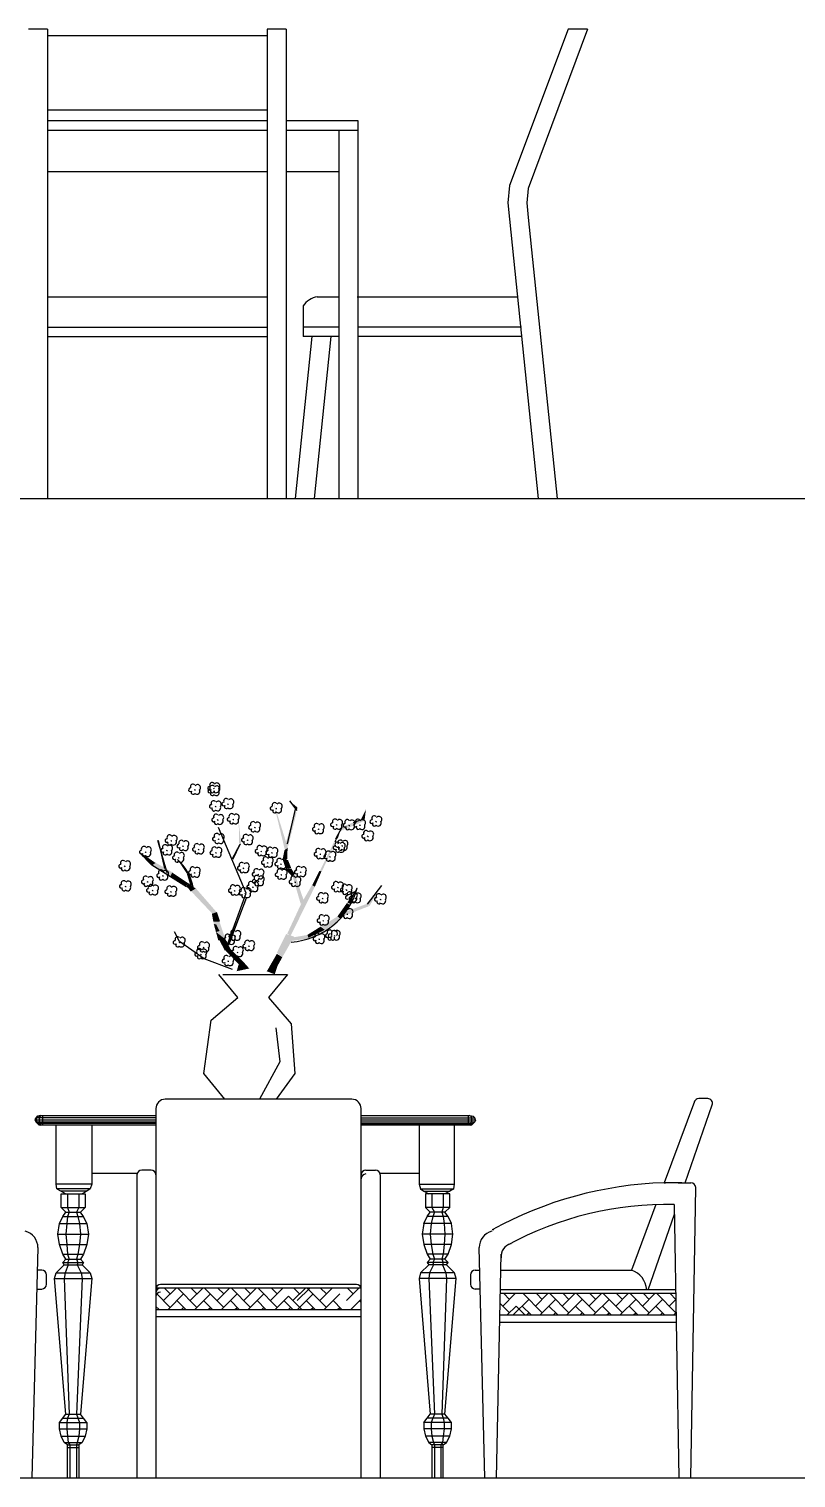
# Model space of a CAD drawing. Header units: inches. Extents: x 10 to 52.5, y 12.2 to 37.
# Drawn here: x 44.694 to 46.317, y 25.271 to 28.338 of the extents above; entities that cross this region are included whole.
import ezdxf

# ---------------------------------------------------------------- set-up
doc = ezdxf.new("R2010")
doc.units = ezdxf.units.IN
doc.header["$MEASUREMENT"] = 0
doc.layers.add('02', color=2, linetype='Continuous')
doc.layers.add('1', color=1, linetype='Continuous')

msp = doc.modelspace()

# ---------------------------------------------------------------- linework, layer by layer
at = {"layer": '02'}
for p, q in [((44.7333, 28.3381), (44.6933, 28.3381)), ((44.7333, 28.3381), (44.7333, 27.3442)), ((45.1986, 28.3238), (44.7333, 28.3238)), ((45.1986, 28.3381), (45.1986, 27.3442)), ((45.2386, 28.3381), (45.1986, 28.3381)), ((45.2386, 28.3381), (45.2386, 27.3442)), ((45.8348, 28.3381), (45.7112, 28.0071)), ((45.8759, 28.3381), (45.7508, 28.0007)), ((45.8759, 28.3381), (45.8348, 28.3381)), ((45.1986, 28.1666), (44.7333, 28.1666)), ((44.7333, 28.1442), (45.1986, 28.1442)), ((45.2386, 28.1442), (45.3898, 28.1442)), ((45.3898, 28.1442), (45.3898, 27.3442)), ((44.7333, 28.1242), (45.1986, 28.1242)), ((45.2386, 28.1242), (45.3898, 28.1242)), ((45.3498, 28.1242), (45.3498, 27.3442)), ((44.7333, 28.0363), (45.1986, 28.0363)), ((45.2386, 28.0363), (45.3498, 28.0363)), ((45.7112, 28.0071), (45.7078, 27.9701)), ((45.7508, 28.0007), (45.748, 27.9701)), ((45.7078, 27.9701), (45.711, 27.9356)), ((45.748, 27.9701), (45.7508, 27.9394)), ((45.711, 27.9356), (45.7718, 27.3442)), ((45.7508, 27.9394), (45.8121, 27.3442)), ((44.7333, 27.7715), (45.1986, 27.7715)), ((45.3043, 27.7715), (45.3498, 27.7715)), ((45.3884, 27.7715), (45.7279, 27.7715)), ((45.2742, 27.7521), (45.2742, 27.6871)), ((44.7333, 27.7071), (45.1986, 27.7071)), ((45.3498, 27.7071), (45.2742, 27.7071)), ((45.7365, 27.7071), (45.3898, 27.7071)), ((44.7333, 27.6871), (45.1986, 27.6871)), ((45.2931, 27.6871), (45.2578, 27.3442)), ((45.3498, 27.6871), (45.2742, 27.6871)), ((45.3332, 27.6871), (45.2979, 27.3442)), ((45.7365, 27.6871), (45.3898, 27.6871)), ((45.2574, 26.6867), (45.2405, 26.6136)), ((45.2455, 26.7042), (45.261, 26.6837)), ((45.3807, 26.6584), (45.3955, 26.6639)), ((45.1541, 26.5091), (45.0953, 26.6482)), ((45.3434, 26.6239), (45.3575, 26.6499)), ((44.9546, 26.5681), (44.9279, 26.5947)), ((44.9866, 26.5519), (44.9672, 26.6201)), ((44.968, 26.6202), (44.9812, 26.5608)), ((45.0276, 26.5223), (44.9546, 26.5681)), ((45.112, 26.3943), (45.1541, 26.5091)), ((45.4405, 26.5254), (45.41, 26.4854)), ((45.1172, 26.3999), (45.1549, 26.499)), ((45.1172, 26.402), (45.153, 26.4948)), ((45.013, 26.4068), (45.0021, 26.4268)), ((45.0651, 26.3697), (45.013, 26.4068)), ((45.125, 26.3472), (45.0651, 26.3697)), ((45.1364, 26.2882), (45.0962, 26.3365)), ((45.1042, 26.3365), (45.241, 26.3365)), ((45.241, 26.3365), (45.2008, 26.2882)), ((45.0801, 26.24), (45.1364, 26.2882)), ((45.2008, 26.2882), (45.2491, 26.232)), ((45.064, 26.1274), (45.0801, 26.24)), ((45.2491, 26.232), (45.2571, 26.1274)), ((45.2169, 26.2239), (45.2249, 26.1516)), ((45.2249, 26.1516), (45.1824, 26.0727)), ((45.1088, 26.0727), (45.064, 26.1274)), ((45.2571, 26.1274), (45.2173, 26.0727)), ((45.3772, 26.0727), (44.9828, 26.0727)), ((46.1305, 26.0742), (46.1114, 26.0742)), ((44.9628, 26.0545), (44.9628, 25.2727)), ((45.3972, 25.2727), (45.3972, 26.0545)), ((46.1021, 26.0677), (46.038, 25.896)), ((46.0828, 25.896), (46.1399, 26.0609)), ((44.7074, 26.0283), (44.7091, 26.0334)), ((44.9628, 26.0283), (44.7074, 26.0283)), ((44.7074, 26.0283), (44.7091, 26.0249)), ((44.7125, 26.0368), (44.7091, 26.0334)), ((44.7091, 26.0283), (44.7108, 26.0334)), ((44.9628, 26.0334), (44.7091, 26.0334)), ((44.7091, 26.0283), (44.7108, 26.0249)), ((44.7091, 26.0249), (44.9628, 26.0249)), ((44.7108, 26.0232), (44.7091, 26.0249)), ((44.7091, 26.0249), (44.716, 26.018)), ((44.7143, 26.0368), (44.7108, 26.0334)), ((44.7108, 26.0351), (44.7125, 26.0368)), ((44.7108, 26.0249), (44.7143, 26.0215)), ((44.7194, 26.0386), (44.7125, 26.0368)), ((44.7125, 26.0215), (44.7194, 26.018)), ((44.9628, 26.0215), (44.7125, 26.0215)), ((44.7194, 26.0386), (44.7143, 26.0368)), ((44.7194, 26.018), (44.7143, 26.0215)), ((44.716, 26.0368), (44.7194, 26.0386)), ((44.7177, 26.0368), (44.716, 26.0334)), ((44.716, 26.0334), (44.716, 26.0249)), ((44.7177, 26.0215), (44.716, 26.0249)), ((44.9628, 26.018), (44.716, 26.018)), ((44.7177, 26.0368), (44.7211, 26.0386)), ((44.7211, 26.018), (44.7177, 26.0215)), ((44.7194, 26.0386), (44.9628, 26.0386)), ((44.7211, 26.0386), (44.7211, 26.0386)), ((44.7211, 26.018), (44.7211, 26.018)), ((44.7228, 26.0386), (44.7228, 26.0386)), ((44.7228, 26.0386), (44.7228, 26.018)), ((44.7519, 25.8932), (44.7519, 26.018)), ((44.8271, 26.018), (44.8271, 25.8932)), ((45.3972, 26.0386), (45.6273, 26.0386)), ((45.3972, 26.0334), (45.6376, 26.0334)), ((45.6393, 26.0283), (45.3972, 26.0283)), ((45.3972, 26.0249), (45.6376, 26.0249)), ((45.3972, 26.0215), (45.6342, 26.0215)), ((45.6307, 26.018), (45.3972, 26.018)), ((45.5196, 26.018), (45.5196, 25.8932)), ((45.5948, 25.8932), (45.5948, 26.018)), ((45.6239, 26.0386), (45.6239, 26.018)), ((45.6256, 26.0386), (45.6256, 26.0386)), ((45.629, 26.0368), (45.6256, 26.0386)), ((45.6256, 26.018), (45.629, 26.0215)), ((45.6256, 26.018), (45.6256, 26.018)), ((45.6273, 26.0386), (45.6273, 26.0386)), ((45.6273, 26.0386), (45.6324, 26.0368)), ((45.6273, 26.0386), (45.6342, 26.0368)), ((45.6342, 26.0215), (45.6273, 26.018)), ((45.6273, 26.018), (45.6324, 26.0215)), ((45.6273, 26.018), (45.6273, 26.018)), ((45.629, 26.0368), (45.6307, 26.0334)), ((45.629, 26.0215), (45.6307, 26.0249)), ((45.6307, 26.0334), (45.6307, 26.0249)), ((45.6307, 26.018), (45.6342, 26.0215)), ((45.6359, 26.0249), (45.6324, 26.0215)), ((45.6342, 26.0368), (45.6376, 26.0334)), ((45.6376, 26.0249), (45.6342, 26.0215)), ((45.6393, 26.0283), (45.6376, 26.0334)), ((45.6393, 26.0283), (45.6376, 26.0249)), ((44.9528, 25.9227), (44.9328, 25.9227)), ((45.4072, 25.9227), (45.4272, 25.9227)), ((44.7536, 25.883), (44.7519, 25.8932)), ((44.8271, 25.8932), (44.7519, 25.8932)), ((44.8271, 25.8932), (44.8237, 25.883)), ((44.9232, 25.9154), (44.8271, 25.9154)), ((44.9228, 25.9127), (44.9228, 25.2727)), ((45.5197, 25.9154), (45.4368, 25.9154)), ((45.4372, 25.9127), (45.4372, 25.2727)), ((45.5196, 25.8932), (45.5948, 25.8932)), ((45.5196, 25.8932), (45.523, 25.883)), ((45.5931, 25.883), (45.5948, 25.8932)), ((46.038, 25.896), (46.0408, 25.896)), ((46.0678, 25.896), (46.0949, 25.896)), ((44.8237, 25.883), (44.7536, 25.883)), ((44.7536, 25.883), (44.7621, 25.8778)), ((44.8168, 25.8778), (44.7621, 25.8778)), ((44.7621, 25.8778), (44.7724, 25.8727)), ((44.7621, 25.8727), (44.8134, 25.8727)), ((44.7621, 25.8436), (44.7621, 25.8727)), ((44.7758, 25.8727), (44.7758, 25.8436)), ((44.7997, 25.8727), (44.7997, 25.8436)), ((44.8168, 25.8778), (44.8066, 25.8727)), ((44.8134, 25.8727), (44.8134, 25.8436)), ((44.8237, 25.883), (44.8168, 25.8778)), ((45.523, 25.883), (45.5931, 25.883)), ((45.523, 25.883), (45.5299, 25.8778)), ((45.5299, 25.8778), (45.5846, 25.8778)), ((45.5299, 25.8778), (45.5401, 25.8727)), ((45.5846, 25.8727), (45.5333, 25.8727)), ((45.5333, 25.8727), (45.5333, 25.8436)), ((45.547, 25.8727), (45.547, 25.8436)), ((45.5709, 25.8727), (45.5709, 25.8436)), ((45.5846, 25.8778), (45.5743, 25.8727)), ((45.5931, 25.883), (45.5846, 25.8778)), ((45.5846, 25.8436), (45.5846, 25.8727)), ((46.0949, 25.271), (46.1049, 25.886)), ((44.7621, 25.8436), (44.8134, 25.8436)), ((44.7724, 25.8334), (44.7621, 25.8436)), ((44.7656, 25.8248), (44.7724, 25.8334)), ((44.7724, 25.8334), (44.8032, 25.8334)), ((44.7758, 25.8436), (44.7792, 25.8334)), ((44.7792, 25.8334), (44.7758, 25.8248)), ((44.7997, 25.8436), (44.7946, 25.8334)), ((44.7946, 25.8334), (44.798, 25.8248)), ((44.8134, 25.8436), (44.8032, 25.8334)), ((44.81, 25.8248), (44.8032, 25.8334)), ((45.5846, 25.8436), (45.5333, 25.8436)), ((45.5333, 25.8436), (45.5435, 25.8334)), ((45.5367, 25.8248), (45.5435, 25.8334)), ((45.5743, 25.8334), (45.5435, 25.8334)), ((45.547, 25.8436), (45.5521, 25.8334)), ((45.5521, 25.8334), (45.5487, 25.8248)), ((45.5709, 25.8436), (45.5675, 25.8334)), ((45.5675, 25.8334), (45.5709, 25.8248)), ((45.5743, 25.8334), (45.5846, 25.8436)), ((45.5811, 25.8248), (45.5743, 25.8334)), ((46.0208, 25.8499), (45.969, 25.711)), ((46.0044, 25.6694), (46.0599, 25.8298)), ((46.0699, 25.271), (46.0598, 25.8501)), ((44.7553, 25.7872), (44.7587, 25.8094)), ((44.7587, 25.8094), (44.7656, 25.8248)), ((44.7587, 25.8094), (44.8168, 25.8094)), ((44.7656, 25.8248), (44.81, 25.8248)), ((44.7741, 25.8094), (44.7724, 25.7872)), ((44.7758, 25.8248), (44.7741, 25.8094)), ((44.798, 25.8248), (44.8015, 25.8094)), ((44.8015, 25.8094), (44.8032, 25.7872)), ((44.8168, 25.8094), (44.81, 25.8248)), ((44.8168, 25.8094), (44.8203, 25.7872)), ((45.5299, 25.8094), (45.5264, 25.7872)), ((45.5299, 25.8094), (45.5367, 25.8248)), ((45.588, 25.8094), (45.5299, 25.8094)), ((45.5811, 25.8248), (45.5367, 25.8248)), ((45.5452, 25.8094), (45.5435, 25.7872)), ((45.5487, 25.8248), (45.5452, 25.8094)), ((45.5709, 25.8248), (45.5726, 25.8094)), ((45.5726, 25.8094), (45.5743, 25.7872)), ((45.588, 25.8094), (45.5811, 25.8248)), ((45.5914, 25.7872), (45.588, 25.8094)), ((44.7553, 25.7872), (44.8203, 25.7872)), ((44.7587, 25.765), (44.7553, 25.7872)), ((44.7587, 25.765), (44.8168, 25.765)), ((44.7656, 25.7445), (44.7587, 25.765)), ((44.7724, 25.7872), (44.7741, 25.765)), ((44.7741, 25.765), (44.7758, 25.7445)), ((44.8015, 25.765), (44.798, 25.7445)), ((44.8032, 25.7872), (44.8015, 25.765)), ((44.8168, 25.765), (44.81, 25.7445)), ((44.8203, 25.7872), (44.8168, 25.765)), ((45.5914, 25.7872), (45.5264, 25.7872)), ((45.5264, 25.7872), (45.5299, 25.765)), ((45.588, 25.765), (45.5299, 25.765)), ((45.5299, 25.765), (45.5367, 25.7445)), ((45.5435, 25.7872), (45.5452, 25.765)), ((45.5452, 25.765), (45.5487, 25.7445)), ((45.5726, 25.765), (45.5709, 25.7445)), ((45.5743, 25.7872), (45.5726, 25.765)), ((45.5811, 25.7445), (45.588, 25.765)), ((45.588, 25.765), (45.5914, 25.7872)), ((44.7013, 25.271), (44.7135, 25.7587)), ((44.7656, 25.7445), (44.81, 25.7445)), ((44.7724, 25.7342), (44.7656, 25.7445)), ((44.7656, 25.7274), (44.7724, 25.7342)), ((44.7724, 25.7342), (44.8032, 25.7342)), ((44.7758, 25.7445), (44.7792, 25.7342)), ((44.7792, 25.7342), (44.7758, 25.7274)), ((44.798, 25.7445), (44.7946, 25.7342)), ((44.7946, 25.7342), (44.798, 25.7274)), ((44.81, 25.7445), (44.8032, 25.7342)), ((44.8032, 25.7342), (44.81, 25.7274)), ((45.5811, 25.7445), (45.5367, 25.7445)), ((45.5367, 25.7445), (45.5435, 25.7342)), ((45.5435, 25.7342), (45.5367, 25.7274)), ((45.5743, 25.7342), (45.5435, 25.7342)), ((45.5487, 25.7445), (45.5521, 25.7342)), ((45.5521, 25.7342), (45.5487, 25.7274)), ((45.5709, 25.7445), (45.5675, 25.7342)), ((45.5675, 25.7342), (45.5709, 25.7274)), ((45.5743, 25.7342), (45.5811, 25.7445)), ((45.5811, 25.7274), (45.5743, 25.7342)), ((45.6587, 25.271), (45.6466, 25.7587)), ((45.6837, 25.271), (45.6937, 25.7447)), ((44.7213, 25.711), (44.7123, 25.711)), ((44.7485, 25.6932), (44.7519, 25.7051)), ((44.7519, 25.7051), (44.769, 25.7222)), ((44.7519, 25.7051), (44.8237, 25.7051)), ((44.7656, 25.7274), (44.81, 25.7274)), ((44.769, 25.7222), (44.7656, 25.7274)), ((44.769, 25.7222), (44.8066, 25.7222)), ((44.7707, 25.7051), (44.769, 25.6932)), ((44.7775, 25.7222), (44.7707, 25.7051)), ((44.7758, 25.7274), (44.7775, 25.7222)), ((44.798, 25.7274), (44.7963, 25.7222)), ((44.7963, 25.7222), (44.8049, 25.7051)), ((44.8049, 25.7051), (44.8066, 25.6932)), ((44.81, 25.7274), (44.8066, 25.7222)), ((44.8237, 25.7051), (44.8066, 25.7222)), ((44.8237, 25.7051), (44.8271, 25.6932)), ((45.523, 25.7051), (45.5196, 25.6932)), ((45.523, 25.7051), (45.5401, 25.7222)), ((45.5948, 25.7051), (45.523, 25.7051)), ((45.5811, 25.7274), (45.5367, 25.7274)), ((45.5367, 25.7274), (45.5401, 25.7222)), ((45.5777, 25.7222), (45.5401, 25.7222)), ((45.5418, 25.7051), (45.5401, 25.6932)), ((45.5504, 25.7222), (45.5418, 25.7051)), ((45.5487, 25.7274), (45.5504, 25.7222)), ((45.5709, 25.7274), (45.5692, 25.7222)), ((45.5692, 25.7222), (45.576, 25.7051)), ((45.576, 25.7051), (45.5777, 25.6932)), ((45.5777, 25.7222), (45.5811, 25.7274)), ((45.5948, 25.7051), (45.5777, 25.7222)), ((45.5982, 25.6932), (45.5948, 25.7051)), ((45.6387, 25.711), (45.6477, 25.711)), ((45.693, 25.711), (45.969, 25.711)), ((44.7313, 25.681), (44.7313, 25.701)), ((44.7724, 25.4059), (44.7485, 25.6932)), ((44.7485, 25.6932), (44.8271, 25.6932)), ((44.769, 25.6932), (44.7792, 25.4059)), ((44.8066, 25.6932), (44.7946, 25.4059)), ((44.8271, 25.6932), (44.8032, 25.4059)), ((45.3972, 25.6727), (44.9628, 25.6727)), ((45.3872, 25.6809), (44.9728, 25.6809)), ((44.9791, 25.6464), (45.0054, 25.6727)), ((44.9932, 25.6605), (44.981, 25.6727)), ((45.0498, 25.6322), (45.0093, 25.6727)), ((45.0356, 25.6464), (45.062, 25.6727)), ((45.0498, 25.6605), (45.0376, 25.6727)), ((45.1064, 25.6322), (45.0659, 25.6727)), ((45.0922, 25.6464), (45.1186, 25.6727)), ((45.1064, 25.6605), (45.0942, 25.6727)), ((45.1629, 25.6322), (45.1225, 25.6727)), ((45.1488, 25.6464), (45.1751, 25.6727)), ((45.1629, 25.6605), (45.1507, 25.6727)), ((45.2195, 25.6322), (45.179, 25.6727)), ((45.2054, 25.6464), (45.2317, 25.6727)), ((45.2195, 25.6605), (45.2073, 25.6727)), ((45.2528, 25.6464), (45.2792, 25.6727)), ((45.267, 25.6605), (45.2548, 25.6727)), ((45.2619, 25.6464), (45.2883, 25.6727)), ((45.3235, 25.6322), (45.2831, 25.6727)), ((45.3094, 25.6464), (45.3357, 25.6727)), ((45.3235, 25.6605), (45.3113, 25.6727)), ((45.3801, 25.6605), (45.3679, 25.6727)), ((45.3914, 25.6718), (45.3923, 25.6727)), ((45.3972, 25.6717), (45.3962, 25.6727)), ((45.5196, 25.6932), (45.5435, 25.4059)), ((45.5982, 25.6932), (45.5196, 25.6932)), ((45.5401, 25.6932), (45.5521, 25.4059)), ((45.5777, 25.6932), (45.5675, 25.4059)), ((45.5743, 25.4059), (45.5982, 25.6932)), ((44.7113, 25.671), (44.7213, 25.671)), ((44.9932, 25.6322), (44.9628, 25.6626)), ((44.9628, 25.6584), (44.9649, 25.6605)), ((44.9887, 25.6277), (45.0215, 25.6605)), ((45.026, 25.6277), (45.0074, 25.6464)), ((45.0453, 25.6277), (45.0781, 25.6605)), ((45.0826, 25.6277), (45.0639, 25.6464)), ((45.1018, 25.6277), (45.1346, 25.6605)), ((45.1392, 25.6277), (45.1205, 25.6464)), ((45.1584, 25.6277), (45.1912, 25.6605)), ((45.1957, 25.6277), (45.1771, 25.6464)), ((45.215, 25.6277), (45.2432, 25.656)), ((45.2523, 25.6277), (45.2336, 25.6464)), ((45.2715, 25.6277), (45.2432, 25.656)), ((45.2624, 25.6277), (45.2953, 25.6605)), ((45.2998, 25.6277), (45.2811, 25.6464)), ((45.319, 25.6277), (45.3518, 25.6605)), ((45.3563, 25.6277), (45.3377, 25.6464)), ((45.366, 25.6464), (45.3914, 25.6718)), ((45.3756, 25.6277), (45.3972, 25.6493)), ((45.3972, 25.6434), (45.3942, 25.6464)), ((45.6487, 25.671), (45.6387, 25.671)), ((46.0631, 25.6612), (45.6919, 25.6612)), ((46.0629, 25.6694), (45.6921, 25.6694)), ((45.6967, 25.6348), (45.7231, 25.6612)), ((45.7109, 25.649), (45.6987, 25.6612)), ((45.7191, 25.6162), (45.7519, 25.649)), ((45.7802, 25.6207), (45.7397, 25.6612)), ((45.7661, 25.6348), (45.7924, 25.6612)), ((45.7802, 25.649), (45.768, 25.6612)), ((45.7757, 25.6162), (45.8085, 25.649)), ((45.8368, 25.6207), (45.7963, 25.6612)), ((45.8227, 25.6348), (45.849, 25.6612)), ((45.8368, 25.649), (45.8246, 25.6612)), ((45.8323, 25.6162), (45.8651, 25.649)), ((45.8934, 25.6207), (45.8529, 25.6612)), ((45.8792, 25.6348), (45.9056, 25.6612)), ((45.8934, 25.649), (45.8812, 25.6612)), ((45.8888, 25.6162), (45.9216, 25.649)), ((45.9499, 25.6207), (45.9095, 25.6612)), ((45.9358, 25.6348), (45.9621, 25.6612)), ((45.9499, 25.649), (45.9377, 25.6612)), ((45.9454, 25.6162), (45.9782, 25.649)), ((46.0065, 25.6207), (45.966, 25.6612)), ((45.9924, 25.6348), (46.0187, 25.6612)), ((46.0065, 25.649), (45.9943, 25.6612)), ((46.002, 25.6162), (46.0348, 25.649)), ((46.0631, 25.6207), (46.0226, 25.6612)), ((46.0489, 25.6348), (46.0633, 25.6492)), ((46.0631, 25.649), (46.0509, 25.6612)), ((44.9695, 25.6277), (44.9628, 25.6343)), ((44.9628, 25.6301), (44.9649, 25.6322)), ((44.9628, 25.6277), (45.3972, 25.6277)), ((44.9628, 25.6127), (45.3972, 25.6127)), ((45.017, 25.6277), (45.0215, 25.6322)), ((45.0736, 25.6277), (45.0781, 25.6322)), ((45.1301, 25.6277), (45.1346, 25.6322)), ((45.1867, 25.6277), (45.1912, 25.6322)), ((45.2433, 25.6277), (45.2478, 25.6322)), ((45.2907, 25.6277), (45.2953, 25.6322)), ((45.3473, 25.6277), (45.3518, 25.6322)), ((45.691, 25.6162), (46.0639, 25.6162)), ((45.7109, 25.6207), (45.6915, 25.6401)), ((45.7063, 25.6162), (45.725, 25.6348)), ((45.7437, 25.6162), (45.725, 25.6348)), ((45.7565, 25.6162), (45.7378, 25.6348)), ((45.7474, 25.6162), (45.7519, 25.6207)), ((45.813, 25.6162), (45.7944, 25.6348)), ((45.804, 25.6162), (45.8085, 25.6207)), ((45.8696, 25.6162), (45.8509, 25.6348)), ((45.8606, 25.6162), (45.8651, 25.6207)), ((45.9262, 25.6162), (45.9075, 25.6348)), ((45.9171, 25.6162), (45.9216, 25.6207)), ((45.9827, 25.6162), (45.9641, 25.6348)), ((45.9737, 25.6162), (45.9782, 25.6207)), ((46.0393, 25.6162), (46.0206, 25.6348)), ((46.0303, 25.6162), (46.0348, 25.6207)), ((46.0585, 25.6162), (46.0638, 25.6214)), ((45.6907, 25.6012), (46.0641, 25.6012)), ((44.7587, 25.3888), (44.7724, 25.4059)), ((44.7656, 25.3974), (44.81, 25.3974)), ((44.7724, 25.4059), (44.8032, 25.4059)), ((44.7758, 25.3974), (44.7741, 25.3888)), ((44.7792, 25.4059), (44.7758, 25.3974)), ((44.7946, 25.4059), (44.8015, 25.3888)), ((44.81, 25.3974), (44.8032, 25.4059)), ((44.8168, 25.3888), (44.81, 25.3974)), ((45.5299, 25.3888), (45.5367, 25.3974)), ((45.5367, 25.3974), (45.5435, 25.4059)), ((45.5811, 25.3974), (45.5367, 25.3974)), ((45.5743, 25.4059), (45.5435, 25.4059)), ((45.5487, 25.3974), (45.5452, 25.3888)), ((45.5521, 25.4059), (45.5487, 25.3974)), ((45.5675, 25.4059), (45.5709, 25.3974)), ((45.5709, 25.3974), (45.5726, 25.3888)), ((45.5811, 25.3974), (45.5743, 25.4059)), ((45.588, 25.3888), (45.5811, 25.3974)), ((44.7587, 25.3888), (44.8168, 25.3888)), ((44.7587, 25.3751), (44.7587, 25.3888)), ((44.7587, 25.3751), (44.8168, 25.3751)), ((44.7621, 25.3598), (44.7587, 25.3751)), ((44.7741, 25.3888), (44.7741, 25.3751)), ((44.7741, 25.3751), (44.7758, 25.3598)), ((44.8015, 25.3751), (44.7997, 25.3598)), ((44.8015, 25.3888), (44.8015, 25.3751)), ((44.8168, 25.3751), (44.8134, 25.3598)), ((44.8168, 25.3888), (44.8168, 25.3751)), ((45.588, 25.3888), (45.5299, 25.3888)), ((45.5299, 25.3888), (45.5299, 25.3751)), ((45.588, 25.3751), (45.5299, 25.3751)), ((45.5299, 25.3751), (45.5333, 25.3598)), ((45.5452, 25.3888), (45.5452, 25.3751)), ((45.5452, 25.3751), (45.547, 25.3598)), ((45.5726, 25.3751), (45.5709, 25.3598)), ((45.5726, 25.3888), (45.5726, 25.3751)), ((45.5846, 25.3598), (45.588, 25.3751)), ((45.588, 25.3751), (45.588, 25.3888)), ((44.7621, 25.3598), (44.8134, 25.3598)), ((44.769, 25.3461), (44.7621, 25.3598)), ((44.769, 25.3461), (44.8066, 25.3461)), ((44.7758, 25.3409), (44.769, 25.3461)), ((44.7758, 25.3598), (44.7775, 25.3461)), ((44.7758, 25.2726), (44.7758, 25.3409)), ((44.7758, 25.3409), (44.7997, 25.3409)), ((44.7758, 25.3358), (44.7997, 25.3358)), ((44.7775, 25.3461), (44.7809, 25.3409)), ((44.7809, 25.3409), (44.7809, 25.2726)), ((44.7963, 25.3461), (44.7946, 25.3409)), ((44.7946, 25.3409), (44.7946, 25.2726)), ((44.7997, 25.3598), (44.7963, 25.3461)), ((44.8066, 25.3461), (44.7997, 25.3409)), ((44.7997, 25.3409), (44.7997, 25.2726)), ((44.8134, 25.3598), (44.8066, 25.3461)), ((45.5846, 25.3598), (45.5333, 25.3598)), ((45.5333, 25.3598), (45.5401, 25.3461)), ((45.5401, 25.3461), (45.547, 25.3409)), ((45.5777, 25.3461), (45.5401, 25.3461)), ((45.547, 25.3598), (45.5504, 25.3461)), ((45.5709, 25.3409), (45.547, 25.3409)), ((45.547, 25.3409), (45.547, 25.2726)), ((45.5709, 25.3358), (45.547, 25.3358)), ((45.5504, 25.3461), (45.5521, 25.3409)), ((45.5521, 25.3409), (45.5521, 25.2726)), ((45.5692, 25.3461), (45.5658, 25.3409)), ((45.5658, 25.3409), (45.5658, 25.2726)), ((45.5709, 25.3598), (45.5692, 25.3461)), ((45.5709, 25.3409), (45.5777, 25.3461)), ((45.5709, 25.2726), (45.5709, 25.3409)), ((45.5777, 25.3461), (45.5846, 25.3598))]:
    msp.add_line(p, q, dxfattribs=at)
for centre, radius, start, end in [((45.3143, 27.723), 0.0495, 101.5757, 143.9882), ((45.0357, 26.7276), 0.00376, 79.2978, 312.4667), ((45.0412, 26.7345), 0.00537, 41.9967, 206.5711), ((45.0414, 26.7222), 0.00409, 140.6152, 329.3607), ((45.0455, 26.7291), 0.00182, 208.4385, 298.3899), ((45.0495, 26.7248), 0.00652, 225.246, 27.7682), ((45.051, 26.7324), 0.00636, 313.0938, 140.6239), ((45.0764, 26.7309), 0.00376, 79.2978, 312.4667), ((45.0766, 26.7248), 0.00376, 79.2978, 312.4667), ((45.0819, 26.7378), 0.00537, 41.9967, 206.5711), ((45.0821, 26.7317), 0.00537, 41.9967, 206.5711), ((45.0821, 26.7256), 0.00409, 140.6152, 329.3607), ((45.0823, 26.7195), 0.00409, 140.6152, 329.3607), ((45.0862, 26.7325), 0.00182, 208.4385, 298.3899), ((45.0864, 26.7264), 0.00182, 208.4385, 298.3899), ((45.0902, 26.7281), 0.00652, 225.246, 27.7682), ((45.0904, 26.722), 0.00652, 225.246, 27.7682), ((45.0917, 26.7358), 0.00636, 313.0938, 140.6239), ((45.0919, 26.7297), 0.00636, 313.0938, 140.6239), ((45.0797, 26.6923), 0.00376, 79.2978, 312.4667), ((45.0852, 26.6992), 0.00537, 41.9967, 206.5711), ((45.0854, 26.6869), 0.00409, 140.6152, 329.3607), ((45.0895, 26.6938), 0.00182, 208.4385, 298.3899), ((45.0935, 26.6895), 0.00652, 225.246, 27.7682), ((45.0949, 26.6972), 0.00636, 313.0938, 140.6239), ((45.1059, 26.6975), 0.00376, 79.2978, 312.4667), ((45.1115, 26.7041), 0.00537, 41.9967, 206.5711), ((45.1118, 26.6919), 0.00409, 140.6152, 329.3607), ((45.1158, 26.6988), 0.00182, 208.4385, 298.3899), ((45.1199, 26.6944), 0.00652, 225.246, 27.7682), ((45.1213, 26.7021), 0.00636, 313.0938, 140.6239), ((45.2084, 26.6883), 0.00376, 79.2978, 312.4667), ((45.2139, 26.6952), 0.00537, 41.9967, 206.5711), ((45.2141, 26.6829), 0.00409, 140.6152, 329.3607), ((45.2181, 26.6898), 0.00182, 208.4385, 298.3899), ((45.2222, 26.6854), 0.00652, 225.246, 27.7682), ((45.2236, 26.6931), 0.00636, 313.0938, 140.6239), ((45.0847, 26.6639), 0.00376, 79.2978, 312.4667), ((45.0902, 26.6708), 0.00537, 41.9967, 206.5711), ((45.0904, 26.6585), 0.00409, 140.6152, 329.3607), ((45.0944, 26.6655), 0.00182, 208.4385, 298.3899), ((45.0985, 26.6611), 0.00652, 225.246, 27.7682), ((45.0999, 26.6688), 0.00636, 313.0938, 140.6239), ((45.1173, 26.665), 0.00376, 79.2978, 312.4667), ((45.1228, 26.6719), 0.00537, 41.9967, 206.5711), ((45.123, 26.6596), 0.00409, 140.6152, 329.3607), ((45.1271, 26.6665), 0.00182, 208.4385, 298.3899), ((45.1311, 26.6621), 0.00652, 225.246, 27.7682), ((45.1326, 26.6698), 0.00636, 313.0938, 140.6239), ((45.1682, 26.655), 0.00537, 41.9967, 206.5711), ((45.178, 26.6529), 0.00636, 313.0938, 140.6239), ((45.303, 26.6511), 0.00537, 41.9967, 206.5711), ((45.3128, 26.6491), 0.00636, 313.0938, 140.6239), ((45.336, 26.6536), 0.00376, 79.2978, 312.4667), ((45.3415, 26.6605), 0.00537, 41.9967, 206.5711), ((45.3457, 26.6552), 0.00182, 208.4385, 298.3899), ((45.3512, 26.6585), 0.00636, 313.0938, 140.6239), ((45.3626, 26.6524), 0.00376, 79.2978, 312.4667), ((45.368, 26.6593), 0.00537, 41.9967, 206.5711), ((45.3778, 26.6573), 0.00636, 313.0938, 140.6239), ((45.385, 26.6531), 0.00376, 79.2978, 312.4667), ((45.3905, 26.6601), 0.00537, 41.9967, 206.5711), ((45.4002, 26.658), 0.00636, 313.0938, 140.6239), ((45.4194, 26.6604), 0.00376, 79.2978, 312.4667), ((45.4249, 26.6673), 0.00537, 41.9967, 206.5711), ((45.4251, 26.655), 0.00409, 140.6152, 329.3607), ((45.4292, 26.6619), 0.00182, 208.4385, 298.3899), ((45.4333, 26.6575), 0.00652, 225.246, 27.7682), ((45.4347, 26.6652), 0.00636, 313.0938, 140.6239), ((44.9861, 26.62), 0.00376, 79.2978, 312.4667), ((44.9916, 26.6269), 0.00537, 41.9967, 206.5711), ((45.0014, 26.6248), 0.00636, 313.0938, 140.6239), ((45.086, 26.6232), 0.00376, 79.2978, 312.4667), ((45.0915, 26.6301), 0.00537, 41.9967, 206.5711), ((45.0957, 26.6247), 0.00182, 208.4385, 298.3899), ((45.0998, 26.6204), 0.00652, 225.246, 27.7682), ((45.1012, 26.628), 0.00636, 313.0938, 140.6239), ((45.1473, 26.6211), 0.00376, 79.2978, 312.4667), ((45.1528, 26.628), 0.00537, 41.9967, 206.5711), ((45.1625, 26.6259), 0.00636, 313.0938, 140.6239), ((45.1627, 26.6481), 0.00376, 79.2978, 312.4667), ((45.1684, 26.6427), 0.00409, 140.6152, 329.3607), ((45.1725, 26.6496), 0.00182, 208.4385, 298.3899), ((45.1766, 26.6452), 0.00652, 225.246, 27.7682), ((45.2975, 26.6442), 0.00376, 79.2978, 312.4667), ((45.3032, 26.6389), 0.00409, 140.6152, 329.3607), ((45.3073, 26.6458), 0.00182, 208.4385, 298.3899), ((45.3113, 26.6414), 0.00652, 225.246, 27.7682), ((45.3417, 26.6482), 0.00409, 140.6152, 329.3607), ((45.3498, 26.6508), 0.00652, 225.246, 27.7682), ((45.3683, 26.6471), 0.00409, 140.6152, 329.3607), ((45.3723, 26.654), 0.00182, 208.4385, 298.3899), ((45.3764, 26.6496), 0.00652, 225.246, 27.7682), ((45.3907, 26.6478), 0.00409, 140.6152, 329.3607), ((45.3947, 26.6547), 0.00182, 208.4385, 298.3899), ((45.3988, 26.6503), 0.00652, 225.246, 27.7682), ((45.4021, 26.6292), 0.00376, 79.2978, 312.4667), ((45.4076, 26.6361), 0.00537, 41.9967, 206.5711), ((45.4078, 26.6239), 0.00409, 140.6152, 329.3607), ((45.4118, 26.6308), 0.00182, 208.4385, 298.3899), ((45.4159, 26.6264), 0.00652, 225.246, 27.7682), ((45.4173, 26.6341), 0.00636, 313.0938, 140.6239), ((44.9318, 26.5958), 0.00376, 79.2978, 312.4667), ((44.9373, 26.6027), 0.00537, 41.9967, 206.5711), ((44.9375, 26.5905), 0.00409, 140.6152, 329.3607), ((44.9416, 26.5974), 0.00182, 208.4385, 298.3899), ((44.9456, 26.593), 0.00652, 225.246, 27.7682), ((44.947, 26.6007), 0.00636, 313.0938, 140.6239), ((44.9766, 26.5993), 0.00376, 79.2978, 312.4667), ((44.9821, 26.6062), 0.00537, 41.9967, 206.5711), ((44.9823, 26.5939), 0.00409, 140.6152, 329.3607), ((44.9863, 26.6008), 0.00182, 208.4385, 298.3899), ((44.9904, 26.5965), 0.00652, 225.246, 27.7682), ((44.9918, 26.6042), 0.00636, 313.0938, 140.6239), ((44.9918, 26.6146), 0.00409, 140.6152, 329.3607), ((44.9959, 26.6215), 0.00182, 208.4385, 298.3899), ((44.9999, 26.6172), 0.00652, 225.246, 27.7682), ((45.007, 26.5907), 0.00537, 41.9967, 206.5711), ((45.011, 26.6085), 0.00376, 79.2978, 312.4667), ((45.0164, 26.6155), 0.00537, 41.9967, 206.5711), ((45.0168, 26.5886), 0.00636, 313.0938, 140.6239), ((45.0167, 26.6032), 0.00409, 140.6152, 329.3607), ((45.0207, 26.6101), 0.00182, 208.4385, 298.3899), ((45.0248, 26.6057), 0.00652, 225.246, 27.7682), ((45.0262, 26.6134), 0.00636, 313.0938, 140.6239), ((45.0439, 26.6014), 0.00376, 79.2978, 312.4667), ((45.0493, 26.6084), 0.00537, 41.9967, 206.5711), ((45.0495, 26.5961), 0.00409, 140.6152, 329.3607), ((45.0536, 26.603), 0.00182, 208.4385, 298.3899), ((45.0577, 26.5986), 0.00652, 225.246, 27.7682), ((45.0591, 26.6063), 0.00636, 313.0938, 140.6239), ((45.0808, 26.5945), 0.00376, 79.2978, 312.4667), ((45.0863, 26.6014), 0.00537, 41.9967, 206.5711), ((45.0917, 26.6178), 0.00409, 140.6152, 329.3607), ((45.0905, 26.596), 0.00182, 208.4385, 298.3899), ((45.0946, 26.5917), 0.00652, 225.246, 27.7682), ((45.096, 26.5993), 0.00636, 313.0938, 140.6239), ((45.153, 26.6157), 0.00409, 140.6152, 329.3607), ((45.157, 26.6226), 0.00182, 208.4385, 298.3899), ((45.1611, 26.6182), 0.00652, 225.246, 27.7682), ((45.1766, 26.5975), 0.00376, 79.2978, 312.4667), ((45.1821, 26.6044), 0.00537, 41.9967, 206.5711), ((45.1823, 26.5922), 0.00409, 140.6152, 329.3607), ((45.1864, 26.5991), 0.00182, 208.4385, 298.3899), ((45.1904, 26.5947), 0.00652, 225.246, 27.7682), ((45.1918, 26.6024), 0.00636, 313.0938, 140.6239), ((45.1992, 26.5942), 0.00376, 79.2978, 312.4667), ((45.2046, 26.6011), 0.00537, 41.9967, 206.5711), ((45.2089, 26.5957), 0.00182, 208.4385, 298.3899), ((45.213, 26.5914), 0.00652, 225.246, 27.7682), ((45.2144, 26.599), 0.00636, 313.0938, 140.6239), ((45.3013, 26.5913), 0.00376, 79.2978, 312.4667), ((45.3067, 26.5982), 0.00537, 41.9967, 206.5711), ((45.3165, 26.5962), 0.00636, 313.0938, 140.6239), ((45.3273, 26.5928), 0.00537, 41.9967, 206.5711), ((45.3371, 26.5907), 0.00636, 313.0938, 140.6239), ((45.3416, 26.6049), 0.00376, 79.2978, 312.4667), ((45.3471, 26.6118), 0.00537, 41.9967, 312.5485), ((45.3473, 26.5995), 0.00409, 140.6152, 329.3607), ((45.3531, 26.616), 0.00537, 41.9967, 206.5711), ((45.3533, 26.6038), 0.00409, 140.6152, 329.3607), ((45.3514, 26.6064), 0.00182, 208.4385, 298.3899), ((45.3555, 26.602), 0.00652, 225.246, 27.7682), ((45.3569, 26.6097), 0.00636, 313.0938, 140.6239), ((45.3574, 26.6107), 0.00182, 208.4385, 298.3899), ((45.3614, 26.6063), 0.00652, 225.246, 27.7682), ((45.3629, 26.614), 0.00636, 313.0938, 140.6239), ((44.8879, 26.5659), 0.00376, 79.2978, 312.4667), ((44.8933, 26.5728), 0.00537, 41.9967, 206.5711), ((44.8936, 26.5605), 0.00409, 140.6152, 329.3607), ((44.8976, 26.5674), 0.00182, 208.4385, 298.3899), ((44.9017, 26.563), 0.00652, 225.246, 27.7682), ((44.9031, 26.5707), 0.00636, 313.0938, 140.6239), ((45.0016, 26.5838), 0.00376, 79.2978, 312.4667), ((45.0073, 26.5784), 0.00409, 140.6152, 329.3607), ((44.9365, 26.5008), 0.1072, 9.9506, 47.7172), ((45.0113, 26.5853), 0.00182, 208.4385, 298.3899), ((45.0154, 26.581), 0.00652, 225.246, 27.7682), ((45.0407, 26.5591), 0.00537, 41.9967, 206.5711), ((45.0505, 26.5571), 0.00636, 313.0938, 140.6239), ((45.0865, 26.5891), 0.00409, 140.6152, 329.3607), ((45.139, 26.5617), 0.00376, 79.2978, 312.4667), ((45.1445, 26.5686), 0.00537, 41.9967, 206.5711), ((45.1487, 26.5632), 0.00182, 208.4385, 298.3899), ((45.1528, 26.5589), 0.00652, 225.246, 27.7682), ((45.1542, 26.5665), 0.00636, 313.0938, 140.6239), ((45.1896, 26.5735), 0.00376, 79.2978, 312.4667), ((45.1951, 26.5804), 0.00537, 41.9967, 206.5711), ((45.1953, 26.5681), 0.00409, 140.6152, 329.3607), ((45.1994, 26.575), 0.00182, 208.4385, 298.3899), ((45.2034, 26.5707), 0.00652, 225.246, 27.7682), ((45.2049, 26.5784), 0.00636, 313.0938, 140.6239), ((45.2049, 26.5888), 0.00409, 140.6152, 329.3607), ((45.2183, 26.5703), 0.00376, 79.2978, 312.4667), ((45.2238, 26.5772), 0.00537, 41.9967, 206.5711), ((45.224, 26.565), 0.00409, 140.6152, 329.3607), ((45.228, 26.5719), 0.00182, 208.4385, 298.3899), ((45.2321, 26.5675), 0.00652, 225.246, 27.7682), ((45.2335, 26.5752), 0.00636, 313.0938, 140.6239), ((45.2651, 26.5602), 0.00537, 41.9967, 206.5711), ((45.2749, 26.5582), 0.00636, 313.0938, 140.6239), ((45.307, 26.586), 0.00409, 140.6152, 329.3607), ((45.311, 26.5929), 0.00182, 208.4385, 298.3899), ((45.3151, 26.5885), 0.00652, 225.246, 27.7682), ((45.3219, 26.5859), 0.00376, 79.2978, 312.4667), ((45.3275, 26.5805), 0.00409, 140.6152, 329.3607), ((45.3316, 26.5874), 0.00182, 208.4385, 298.3899), ((45.3357, 26.5831), 0.00652, 225.246, 27.7682), ((44.8947, 26.53), 0.00537, 41.9967, 206.5711), ((44.9045, 26.528), 0.00636, 313.0938, 140.6239), ((44.9359, 26.5327), 0.00376, 79.2978, 312.4667), ((44.9413, 26.5397), 0.00537, 41.9967, 206.5711), ((44.9456, 26.5343), 0.00182, 208.4385, 298.3899), ((44.9497, 26.5299), 0.00652, 225.246, 27.7682), ((44.9511, 26.5376), 0.00636, 313.0938, 140.6239), ((44.9681, 26.546), 0.00376, 79.2978, 312.4667), ((44.9736, 26.5529), 0.00537, 41.9967, 206.5711), ((44.9738, 26.5406), 0.00409, 140.6152, 329.3607), ((44.9778, 26.5475), 0.00182, 208.4385, 298.3899), ((44.9819, 26.5432), 0.00652, 225.246, 27.7682), ((44.9833, 26.5509), 0.00636, 313.0938, 140.6239), ((45.0352, 26.5522), 0.00376, 79.2978, 312.4667), ((45.0409, 26.5469), 0.00409, 140.6152, 329.3607), ((45.045, 26.5538), 0.00182, 208.4385, 298.3899), ((45.049, 26.5494), 0.00652, 225.246, 27.7682), ((45.1447, 26.5563), 0.00409, 140.6152, 329.3607), ((45.1641, 26.5284), 0.00537, 41.9967, 206.5711), ((45.17, 26.5484), 0.00376, 79.2978, 312.4667), ((45.1705, 26.5341), 0.00376, 79.2978, 312.4667), ((45.1739, 26.5264), 0.00636, 313.0938, 140.6239), ((45.1755, 26.5553), 0.00537, 41.9967, 206.5711), ((45.1759, 26.5411), 0.00537, 41.9967, 329.4507), ((45.1762, 26.5288), 0.00409, 140.6152, 329.3607), ((45.1798, 26.5499), 0.00182, 208.4385, 298.3899), ((45.1802, 26.5357), 0.00182, 208.4385, 298.3899), ((45.1838, 26.5456), 0.00652, 225.246, 27.7682), ((45.1843, 26.5313), 0.00652, 225.246, 27.7682), ((45.1853, 26.5533), 0.00636, 313.0938, 140.6239), ((45.1857, 26.539), 0.00636, 313.0938, 140.6239), ((45.219, 26.5479), 0.00376, 79.2978, 312.4667), ((45.2245, 26.5548), 0.00537, 41.9967, 206.5711), ((45.2247, 26.5426), 0.00409, 140.6152, 329.3607), ((45.2287, 26.5495), 0.00182, 208.4385, 298.3899), ((45.2328, 26.5451), 0.00652, 225.246, 27.7682), ((45.2342, 26.5528), 0.00636, 313.0938, 140.6239), ((45.2481, 26.5326), 0.00376, 79.2978, 312.4667), ((45.2535, 26.5395), 0.00537, 41.9967, 206.5711), ((45.2596, 26.5533), 0.00376, 79.2978, 312.4667), ((45.2578, 26.5341), 0.00182, 208.4385, 298.3899), ((45.2619, 26.5297), 0.00652, 225.246, 27.7682), ((45.2633, 26.5374), 0.00636, 313.0938, 140.6239), ((45.2653, 26.5479), 0.00409, 140.6152, 329.3607), ((45.2694, 26.5548), 0.00182, 208.4385, 298.3899), ((45.2734, 26.5505), 0.00652, 225.246, 27.7682), ((45.3437, 26.5281), 0.00537, 41.9967, 206.5711), ((45.3534, 26.526), 0.00636, 313.0938, 140.6239), ((44.8892, 26.5231), 0.00376, 79.2978, 312.4667), ((44.8949, 26.5177), 0.00409, 140.6152, 329.3607), ((44.899, 26.5246), 0.00182, 208.4385, 298.3899), ((44.9031, 26.5203), 0.00652, 225.246, 27.7682), ((44.9416, 26.5274), 0.00409, 140.6152, 329.3607), ((44.9466, 26.5147), 0.00376, 79.2978, 312.4667), ((44.9521, 26.5217), 0.00537, 41.9967, 206.5711), ((44.9523, 26.5094), 0.00409, 140.6152, 329.3607), ((44.9564, 26.5163), 0.00182, 208.4385, 298.3899), ((44.9605, 26.5119), 0.00652, 225.246, 27.7682), ((44.9619, 26.5196), 0.00636, 313.0938, 140.6239), ((44.9855, 26.5119), 0.00376, 79.2978, 312.4667), ((44.991, 26.5188), 0.00537, 41.9967, 206.5711), ((44.9912, 26.5065), 0.00409, 140.6152, 329.3607), ((44.9953, 26.5134), 0.00182, 208.4385, 298.3899), ((44.9993, 26.5091), 0.00652, 225.246, 27.7682), ((45.0007, 26.5168), 0.00636, 313.0938, 140.6239), ((45.1201, 26.5142), 0.00376, 79.2978, 312.4667), ((45.1256, 26.5211), 0.00537, 41.9967, 206.5711), ((45.1258, 26.5088), 0.00409, 140.6152, 329.3607), ((45.1298, 26.5157), 0.00182, 208.4385, 298.3899), ((45.1339, 26.5114), 0.00652, 225.246, 27.7682), ((45.1353, 26.519), 0.00636, 313.0938, 140.6239), ((45.1427, 26.5088), 0.00376, 79.2978, 312.4667), ((45.1482, 26.5157), 0.00537, 41.9967, 206.5711), ((45.1484, 26.5034), 0.00409, 140.6152, 329.3607), ((45.1525, 26.5103), 0.00182, 208.4385, 298.3899), ((45.1565, 26.506), 0.00652, 225.246, 27.7682), ((45.158, 26.5137), 0.00636, 313.0938, 140.6239), ((45.1586, 26.5215), 0.00376, 79.2978, 312.4667), ((45.1643, 26.5162), 0.00409, 140.6152, 329.3607), ((45.1684, 26.5231), 0.00182, 208.4385, 298.3899), ((45.1724, 26.5187), 0.00652, 225.246, 27.7682), ((45.2389, 26.5605), 0.1553, 273.8143, 344.9006), ((45.2538, 26.5272), 0.00409, 140.6152, 329.3607), ((45.3063, 26.4977), 0.00376, 79.2978, 312.4667), ((45.3118, 26.5046), 0.00537, 41.9967, 206.5711), ((45.3215, 26.5026), 0.00636, 313.0938, 140.6239), ((45.3382, 26.5212), 0.00376, 79.2978, 312.4667), ((45.3439, 26.5158), 0.00409, 140.6152, 329.3607), ((45.348, 26.5227), 0.00182, 208.4385, 298.3899), ((45.352, 26.5184), 0.00652, 225.246, 27.7682), ((45.3567, 26.5156), 0.00376, 79.2978, 312.4667), ((45.3622, 26.5226), 0.00537, 41.9967, 206.5711), ((45.3624, 26.5103), 0.00409, 140.6152, 329.3607), ((45.3675, 26.4997), 0.00376, 79.2978, 312.4667), ((45.3665, 26.5172), 0.00182, 208.4385, 298.3899), ((45.3706, 26.5128), 0.00652, 225.246, 27.7682), ((45.372, 26.5205), 0.00636, 313.0938, 140.6239), ((45.3729, 26.5066), 0.00537, 41.9967, 206.5711), ((45.3757, 26.4979), 0.00376, 79.2978, 329.4507), ((45.3812, 26.5048), 0.00537, 41.9967, 206.5711), ((45.3827, 26.5045), 0.00636, 313.0938, 140.6239), ((45.3909, 26.5028), 0.00636, 313.0938, 140.6239), ((45.4343, 26.5024), 0.00537, 41.9967, 206.5711), ((45.444, 26.5004), 0.00636, 313.0938, 140.6239), ((45.312, 26.4924), 0.00409, 140.6152, 329.3607), ((45.3161, 26.4993), 0.00182, 208.4385, 298.3899), ((45.3201, 26.4949), 0.00652, 225.246, 27.7682), ((45.3638, 26.4716), 0.00537, 41.9967, 206.5711), ((45.3736, 26.4696), 0.00636, 313.0938, 140.6239), ((45.3772, 26.5012), 0.00182, 208.4385, 298.3899), ((45.3813, 26.4969), 0.00652, 225.246, 27.7682), ((45.3814, 26.4925), 0.00409, 140.6152, 329.3607), ((45.3854, 26.4994), 0.00182, 208.4385, 298.3899), ((45.3895, 26.4951), 0.00652, 225.246, 27.7682), ((45.4288, 26.4955), 0.00376, 79.2978, 312.4667), ((45.4345, 26.4902), 0.00409, 140.6152, 329.3607), ((45.4386, 26.4971), 0.00182, 208.4385, 298.3899), ((45.4426, 26.4927), 0.00652, 225.246, 27.7682), ((45.3078, 26.4509), 0.00376, 79.2978, 312.4667), ((45.3133, 26.4578), 0.00537, 41.9967, 206.5711), ((45.3135, 26.4455), 0.00409, 140.6152, 329.3607), ((45.3176, 26.4524), 0.00182, 208.4385, 298.3899), ((45.3216, 26.4481), 0.00652, 225.246, 27.7682), ((45.323, 26.4557), 0.00636, 313.0938, 140.6239), ((45.3584, 26.4647), 0.00376, 79.2978, 312.4667), ((45.3641, 26.4594), 0.00409, 140.6152, 329.3607), ((45.3681, 26.4663), 0.00182, 208.4385, 298.3899), ((45.3722, 26.4619), 0.00652, 225.246, 27.7682), ((45.0087, 26.4113), 0.00537, 41.9967, 206.5711), ((45.0185, 26.4093), 0.00636, 313.0938, 140.6239), ((45.1092, 26.4099), 0.00376, 79.2978, 312.4667), ((45.1146, 26.4168), 0.00537, 41.9967, 206.5711), ((45.1189, 26.4114), 0.00182, 208.4385, 298.3899), ((45.1211, 26.4184), 0.00376, 79.2978, 312.4667), ((45.123, 26.407), 0.00652, 225.246, 27.7682), ((45.1244, 26.4147), 0.00636, 313.0938, 140.6239), ((45.1266, 26.4253), 0.00537, 41.9967, 206.5711), ((45.1268, 26.413), 0.00409, 140.6152, 329.3607), ((45.1309, 26.4199), 0.00182, 208.4385, 298.3899), ((45.1349, 26.4156), 0.00652, 225.246, 27.7682), ((45.1364, 26.4233), 0.00636, 313.0938, 140.6239), ((45.1559, 26.4038), 0.00537, 41.9967, 206.5711), ((45.2989, 26.4119), 0.00376, 79.2978, 312.4667), ((45.3043, 26.4188), 0.00537, 41.9967, 206.5711), ((45.3046, 26.4065), 0.00409, 140.6152, 329.3607), ((45.3086, 26.4134), 0.00182, 208.4385, 298.3899), ((45.3127, 26.409), 0.00652, 225.246, 27.7682), ((45.3141, 26.4167), 0.00636, 313.0938, 140.6239), ((45.3252, 26.4188), 0.00376, 79.2978, 312.4667), ((45.3306, 26.4257), 0.00537, 41.9967, 206.5711), ((45.3309, 26.4134), 0.00409, 140.6152, 329.3607), ((45.3313, 26.419), 0.00376, 79.2978, 312.4667), ((45.337, 26.4136), 0.00409, 140.6152, 27.8924), ((45.3349, 26.4204), 0.00182, 208.4385, 298.3899), ((45.3404, 26.4237), 0.00636, 313.0938, 206.6553), ((45.341, 26.4205), 0.00182, 208.4385, 298.3899), ((45.3451, 26.4162), 0.00652, 225.246, 27.7682), ((45.3465, 26.4239), 0.00636, 313.0938, 140.6239), ((45.0032, 26.4044), 0.00376, 79.2978, 312.4667), ((45.0089, 26.3991), 0.00409, 140.6152, 329.3607), ((45.013, 26.406), 0.00182, 208.4385, 298.3899), ((45.017, 26.4016), 0.00652, 225.246, 27.7682), ((45.0489, 26.3794), 0.00376, 79.2978, 312.4667), ((45.0544, 26.3863), 0.00537, 41.9967, 206.5711), ((45.0546, 26.3938), 0.00376, 79.2978, 312.4667), ((45.0601, 26.4007), 0.00537, 41.9967, 206.5711), ((45.0603, 26.3885), 0.00409, 140.6152, 329.3607), ((45.0587, 26.3809), 0.00182, 208.4385, 298.3899), ((45.0627, 26.3766), 0.00652, 225.246, 27.7682), ((45.0642, 26.3842), 0.00636, 313.0938, 140.6239), ((45.0643, 26.3954), 0.00182, 208.4385, 298.3899), ((45.0684, 26.391), 0.00652, 225.246, 27.7682), ((45.0698, 26.3987), 0.00636, 313.0938, 140.6239), ((45.1149, 26.4045), 0.00409, 140.6152, 329.3607), ((45.1263, 26.3839), 0.00376, 79.2978, 312.4667), ((45.1318, 26.3908), 0.00537, 41.9967, 206.5711), ((45.132, 26.3785), 0.00409, 140.6152, 329.3607), ((45.1361, 26.3854), 0.00182, 208.4385, 298.3899), ((45.1401, 26.3811), 0.00652, 225.246, 27.7682), ((45.1416, 26.3888), 0.00636, 313.0938, 140.6239), ((45.1504, 26.3969), 0.00376, 79.2978, 312.4667), ((45.1561, 26.3915), 0.00409, 140.6152, 329.3607), ((45.1601, 26.3984), 0.00182, 208.4385, 298.3899), ((45.1642, 26.3941), 0.00652, 225.246, 27.7682), ((45.1656, 26.4018), 0.00636, 313.0938, 140.6239), ((45.0546, 26.374), 0.00409, 140.6152, 329.3607), ((45.1065, 26.3649), 0.00376, 79.2978, 312.4667), ((45.112, 26.3718), 0.00537, 41.9967, 206.5711), ((45.1122, 26.3596), 0.00409, 140.6152, 329.3607), ((45.1163, 26.3665), 0.00182, 208.4385, 298.3899), ((45.1203, 26.3621), 0.00652, 225.246, 27.7682), ((45.1218, 26.3698), 0.00636, 313.0938, 140.6239), ((44.9828, 26.0527), 0.02, 90, 180), ((45.3772, 26.0527), 0.02, 0, 90), ((46.1114, 26.0642), 0.01, 90, 159.543), ((46.1305, 26.0642), 0.01, 340.9062, 90), ((44.9328, 25.9127), 0.01, 90, 180), ((44.9528, 25.9127), 0.01, 0, 90), ((45.4072, 25.9127), 0.01, 90, 180), ((45.4272, 25.9127), 0.01, 0, 90), ((45.4072, 25.9045), 0.01, 90, 180), ((46.0643, 25.0861), 0.8103, 91.8676, 118.7457), ((46.0543, 24.8964), 0.9996, 88.7797, 90.7752), ((46.0949, 25.886), 0.01, 0, 90), ((46.0463, 25.139), 0.7112, 88.918, 118.4918), ((45.675, 25.7662), 0.0302, 84.4727, 90.6658), ((44.6761, 25.7578), 0.0373, 1.3749, 73.7615), ((45.6839, 25.7578), 0.0373, 106.2385, 178.6251), ((45.7203, 25.7406), 0.0269, 104.0799, 187.3471), ((44.7213, 25.701), 0.01, 0, 90), ((45.6387, 25.701), 0.01, 90, 180), ((45.9538, 25.6656), 0.0479, 4.539, 71.4849), ((44.7213, 25.681), 0.01, 270, 0), ((44.9728, 25.6709), 0.01, 90, 180), ((44.9728, 25.6627), 0.01, 90, 180), ((45.3872, 25.6709), 0.01, 0, 90), ((45.6387, 25.681), 0.01, 180, 270), ((44.9728, 25.6545), 0.01, 90, 180)]:
    msp.add_arc(centre, radius, start, end, dxfattribs=at)
msp.add_spline([(45.6287, 25.701), (45.6287, 25.681)], degree=3, dxfattribs=at)
for points in [[(45.2356, 26.6009), (45.2416, 26.6063), (45.2103, 26.7062)], [(45.2455, 26.7042), (45.2602, 26.6826), (45.2625, 26.69)], [(45.3967, 26.6652), (45.4044, 26.6633), (45.4073, 26.6861)], [(45.1391, 26.6123), (45.1432, 26.6138), (45.138, 26.6626)], [(45.2378, 26.6156), (45.2424, 26.6074), (45.2575, 26.6836), (45.2603, 26.6794)], [(45.3582, 26.6498), (45.3955, 26.6645), (45.3526, 26.6397)], [(45.4051, 26.6626), (45.3967, 26.6652), (45.3567, 26.6412)], [(45.3403, 26.618), (45.3428, 26.616), (45.352, 26.6404)], [(45.3526, 26.6397), (45.3478, 26.6246), (45.3448, 26.626)], [(44.9421, 26.5805), (44.9283, 26.5948), (44.9298, 26.5955)], [(44.9298, 26.595), (44.9533, 26.5686), (44.9595, 26.5747)], [(44.9808, 26.5627), (44.9839, 26.5616), (44.9725, 26.6021)], [(45.1235, 26.5827), (45.1265, 26.5793), (45.1391, 26.6123), (45.1432, 26.6138)], [(45.2348, 26.5997), (45.2416, 26.6052), (45.231, 26.5807), (45.2406, 26.581)], [(45.3101, 26.5562), (45.3133, 26.5538), (45.3398, 26.6173), (45.3428, 26.6152)], [(44.9524, 26.5702), (44.9547, 26.5681), (44.9553, 26.5762), (44.9622, 26.5727)], [(44.9551, 26.5681), (44.9599, 26.5748), (44.9931, 26.5443), (44.9978, 26.5531)], [(45.0085, 26.5799), (45.028, 26.5509), (45.0308, 26.5521)], [(45.231, 26.5807), (45.2424, 26.579), (45.2378, 26.5599), (45.2491, 26.5623)], [(44.9931, 26.5443), (44.9973, 26.5526), (45.0268, 26.5236), (45.0307, 26.5302)], [(45.028, 26.5509), (45.0312, 26.5518), (45.0349, 26.5277), (45.0402, 26.5239)], [(45.2369, 26.5598), (45.2491, 26.5613), (45.2515, 26.5435), (45.2565, 26.55)], [(45.2523, 26.5442), (45.2565, 26.55), (45.2692, 26.4862), (45.2759, 26.4927)], [(45.3087, 26.5558), (45.3133, 26.5552), (45.2937, 26.5256), (45.2993, 26.5229)], [(45.0311, 26.5189), (45.0362, 26.5266), (45.0273, 26.5237), (45.0303, 26.5297)], [(45.0284, 26.5241), (45.0315, 26.5302), (45.0363, 26.5123), (45.047, 26.5187)], [(45.038, 26.5123), (45.0461, 26.5206), (45.0813, 26.4665), (45.0921, 26.4679)], [(45.2928, 26.5255), (45.2993, 26.5229), (45.269, 26.4846), (45.2792, 26.4819)], [(45.3892, 26.5218), (45.3679, 26.4892), (45.3741, 26.4863)], [(45.4405, 26.5254), (45.4145, 26.4815), (45.41, 26.4854)], [(45.2706, 26.4873), (45.2792, 26.4819), (45.2409, 26.4235), (45.2477, 26.4185)], [(45.3671, 26.4882), (45.3742, 26.4832), (45.3469, 26.4596), (45.3528, 26.4548)], [(45.3561, 26.459), (45.3609, 26.4684), (45.4136, 26.4814), (45.4092, 26.4864)], [(45.0813, 26.4655), (45.0921, 26.4689), (45.0844, 26.4485), (45.0986, 26.449)], [(45.0844, 26.4485), (45.0969, 26.4499), (45.0949, 26.4087), (45.1099, 26.4112)], [(45.0949, 26.4087), (45.1099, 26.4112), (45.0853, 26.4436), (45.0901, 26.4267)], [(45.0853, 26.4436), (45.0901, 26.4267), (45.0904, 26.4427), (45.0976, 26.4289)], [(45.3122, 26.4381), (45.321, 26.4301), (45.3469, 26.4596), (45.3511, 26.4537)], [(45.0965, 26.4107), (45.108, 26.4151), (45.1089, 26.3871), (45.1205, 26.3914)], [(45.2384, 26.4224), (45.2553, 26.4168), (45.2187, 26.3825), (45.2303, 26.3733)], [(45.2555, 26.4157), (45.2845, 26.4207), (45.2429, 26.4071), (45.2848, 26.4125)], [(45.2856, 26.4126), (45.3194, 26.427), (45.276, 26.4184), (45.3184, 26.4332)], [(45.3114, 26.4381), (45.3201, 26.4312), (45.2836, 26.4207), (45.2855, 26.4146)], [(45.1106, 26.3871), (45.118, 26.3934), (45.138, 26.3583), (45.1482, 26.3632)], [(45.2188, 26.3805), (45.2303, 26.3733), (45.2029, 26.3529), (45.214, 26.3436)], [(45.138, 26.3583), (45.1474, 26.3642), (45.1338, 26.3437), (45.1604, 26.3495)], [(45.2078, 26.3601), (45.2197, 26.3534), (45.1974, 26.3437), (45.2143, 26.3372)]]:
    msp.add_solid(points, dxfattribs=at)
at = {"layer": '1'}
for p, q in [((32.3342, 27.3442), (52.1649, 27.3442)), ((32.3342, 25.271), (52.1649, 25.271))]:
    msp.add_line(p, q, dxfattribs=at)

doc.saveas('drawing.dxf')
